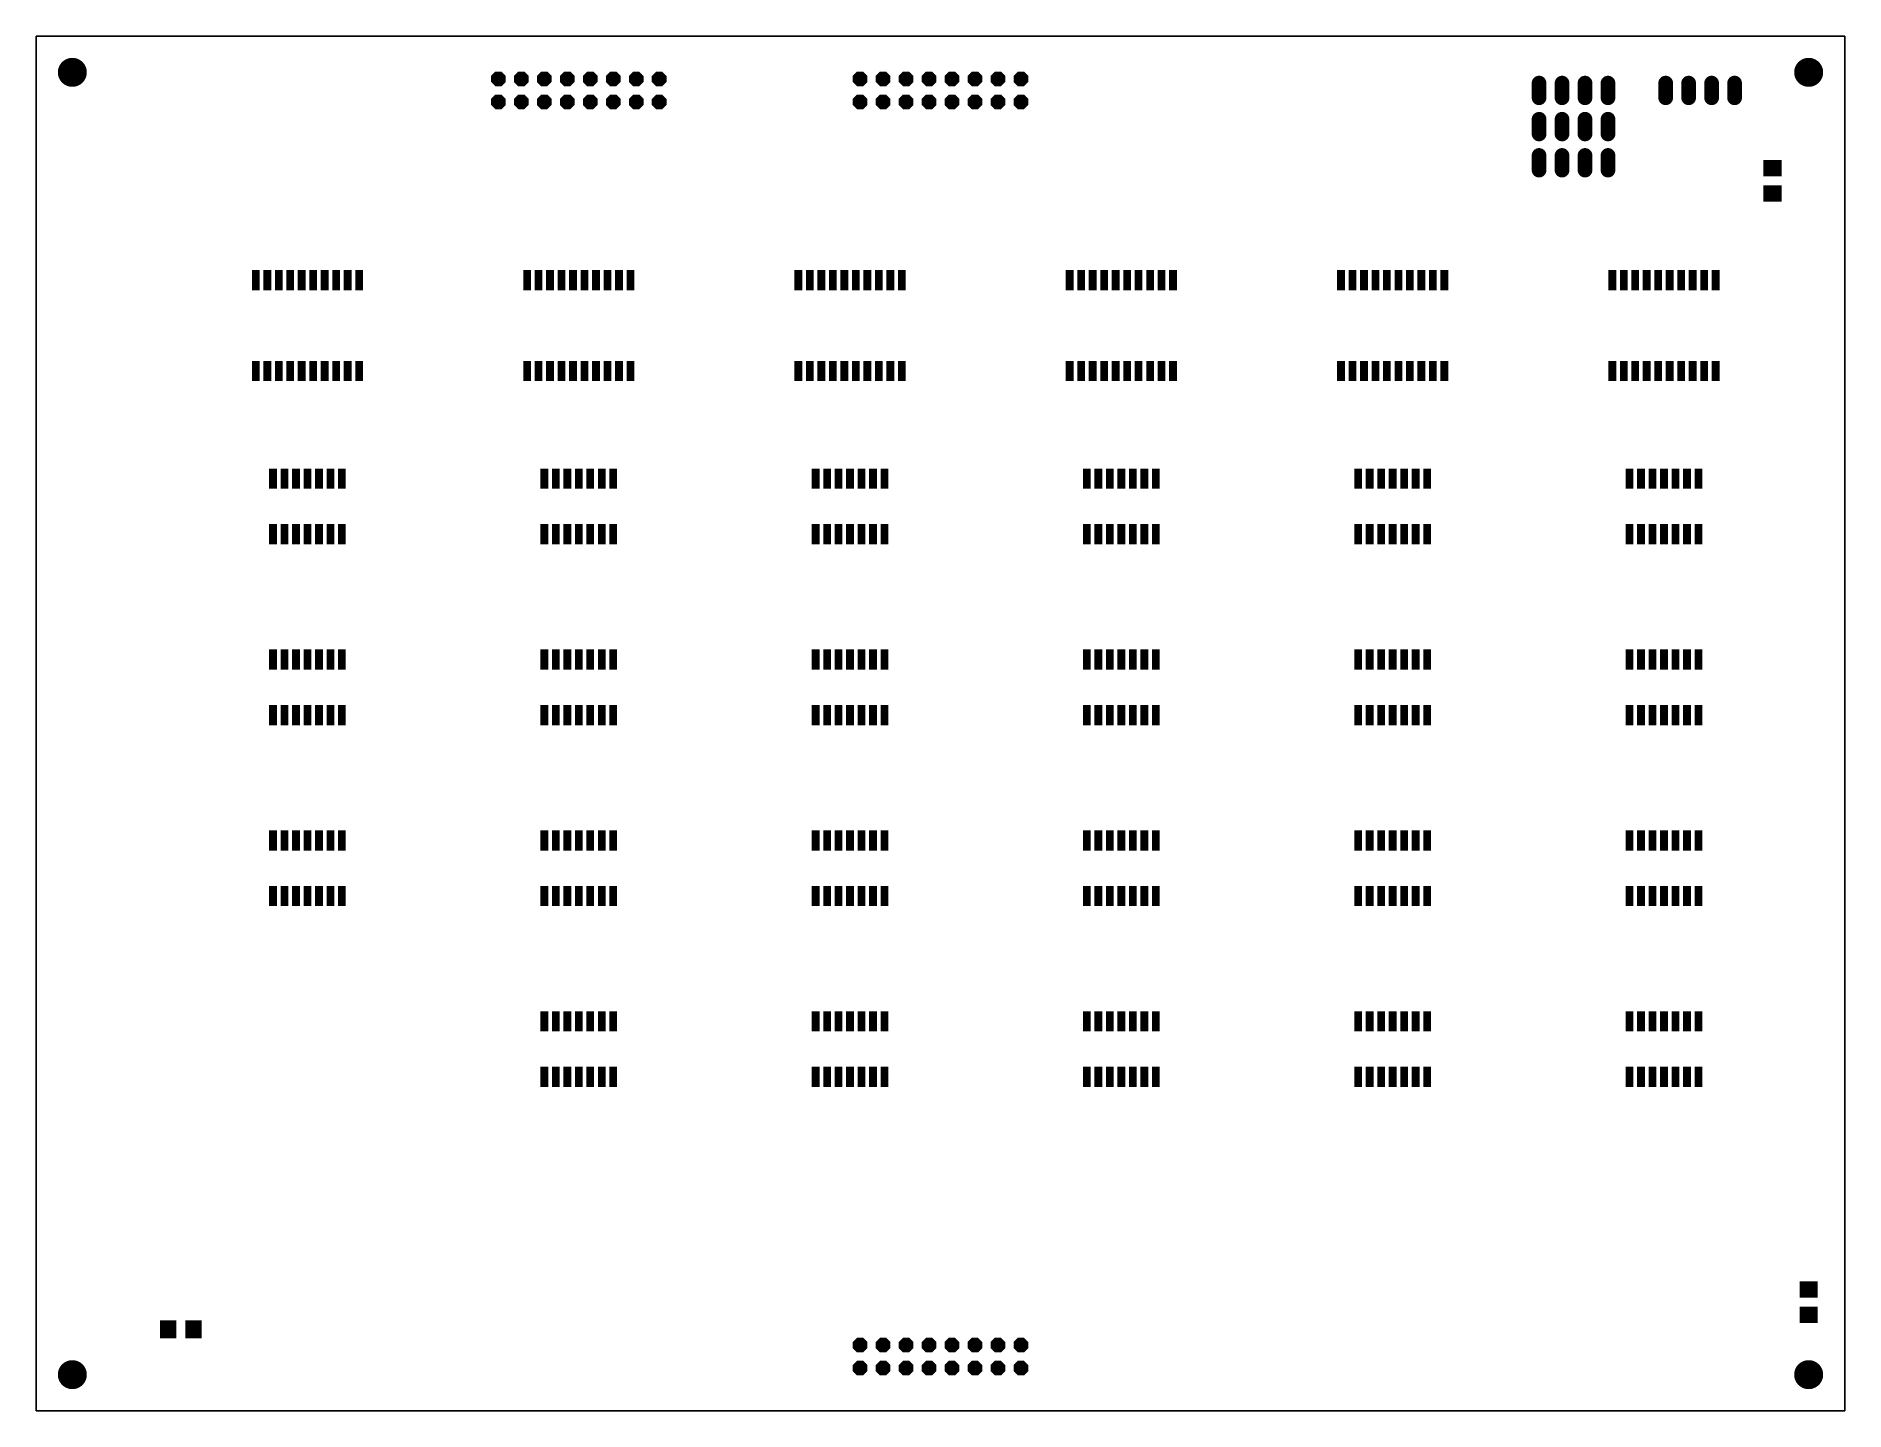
# Model space of a CAD drawing. Extents: x 0 to 200, y 0 to 152.
import ezdxf

# ---------------------------------------------------------------- set-up
doc = ezdxf.new("R2010")
doc.units = 0
doc.layers.add('20', color=31, linetype='CONTINUOUS')
doc.layers.add('29', color=253, linetype='CONTINUOUS')

# ---------------------------------------------------------------- blocks, each defined once
blk = doc.blocks.new('LONGP100')
at = {"const_width": 1}
blk.add_lwpolyline([(-0.5, 0), (0.5, 0)], dxfattribs=at)
at = {"const_width": 0.5}
for points in [[(-0.5, 0.25, 1), (-0.5, -0.25)], [(0.5, -0.25, 1), (0.5, 0.25)]]:
    blk.add_lwpolyline(points, format="xyb", dxfattribs=at)
blk = doc.blocks.new('RECT')
blk.add_solid([(-0.5, -0.5), (0.5, -0.5), (-0.5, 0.5), (0.5, 0.5)])
blk = doc.blocks.new('OCTAGONP')
at = {"const_width": 0.5}
blk.add_lwpolyline([(-0.25, -0.1036), (-0.25, 0.1036), (-0.1036, 0.25), (0.1036, 0.25), (0.25, 0.1036), (0.25, -0.1036), (0.1036, -0.25), (-0.1036, -0.25), (-0.25, -0.1036), (-0.25, 0.1036)], dxfattribs=at)

msp = doc.modelspace()

# ---------------------------------------------------------------- linework, layer by layer
at = {"layer": '20'}
for p, q in [((200, 152), (0, 152)), ((0, 152), (0, 0)), ((200, 0), (200, 152)), ((0, 0), (200, 0))]:
    msp.add_line(p, q, dxfattribs=at)
for centre, radius in [((4, 148), 1.5), ((4, 148), 0.06), ((196, 148), 1.5), ((196, 148), 0.06), ((4, 4), 1.5), ((4, 4), 0.06), ((196, 4), 1.5), ((196, 4), 0.06)]:
    msp.add_circle(centre, radius, dxfattribs=at)
at = {"layer": '29'}
for points, const_width in [([(4, 147.1992, 1), (4, 148.8008, 1), (4, 147.1992)], 1.6016), ([(4, 147.9192, 1), (4, 148.0808, 1), (4, 147.9192)], 0.1616), ([(196, 147.1992, 1), (196, 148.8008, 1), (196, 147.1992)], 1.6016), ([(196, 147.9192, 1), (196, 148.0808, 1), (196, 147.9192)], 0.1616), ([(4, 3.1992, 1), (4, 4.8008, 1), (4, 3.1992)], 1.6016), ([(4, 3.9192, 1), (4, 4.0808, 1), (4, 3.9192)], 0.1616), ([(196, 3.1992, 1), (196, 4.8008, 1), (196, 3.1992)], 1.6016), ([(196, 3.9192, 1), (196, 4.0808, 1), (196, 3.9192)], 0.1616)]:
    msp.add_lwpolyline(points, format="xyb", dxfattribs=dict(at, const_width=const_width))

# ---------------------------------------------------------------- block references
for name, p, xscale, yscale in [('OCTAGONP', (51.11, 147.27), 1.6256, 1.6256), ('OCTAGONP', (53.65, 147.27), 1.6256, 1.6256), ('OCTAGONP', (56.19, 147.27), 1.6256, 1.6256), ('OCTAGONP', (58.73, 147.27), 1.6256, 1.6256), ('OCTAGONP', (61.27, 147.27), 1.6256, 1.6256), ('OCTAGONP', (63.81, 147.27), 1.6256, 1.6256), ('OCTAGONP', (66.35, 147.27), 1.6256, 1.6256), ('OCTAGONP', (68.89, 147.27), 1.6256, 1.6256), ('OCTAGONP', (91.11, 147.27), 1.6256, 1.6256), ('OCTAGONP', (93.65, 147.27), 1.6256, 1.6256), ('OCTAGONP', (96.19, 147.27), 1.6256, 1.6256), ('OCTAGONP', (98.73, 147.27), 1.6256, 1.6256), ('OCTAGONP', (101.27, 147.27), 1.6256, 1.6256), ('OCTAGONP', (103.81, 147.27), 1.6256, 1.6256), ('OCTAGONP', (106.35, 147.27), 1.6256, 1.6256), ('OCTAGONP', (108.89, 147.27), 1.6256, 1.6256), ('OCTAGONP', (51.11, 144.73), 1.6256, 1.6256), ('OCTAGONP', (53.65, 144.73), 1.6256, 1.6256), ('OCTAGONP', (56.19, 144.73), 1.6256, 1.6256), ('OCTAGONP', (58.73, 144.73), 1.6256, 1.6256), ('OCTAGONP', (61.27, 144.73), 1.6256, 1.6256), ('OCTAGONP', (63.81, 144.73), 1.6256, 1.6256), ('OCTAGONP', (66.35, 144.73), 1.6256, 1.6256), ('OCTAGONP', (68.89, 144.73), 1.6256, 1.6256), ('OCTAGONP', (91.11, 144.73), 1.6256, 1.6256), ('OCTAGONP', (93.65, 144.73), 1.6256, 1.6256), ('OCTAGONP', (96.19, 144.73), 1.6256, 1.6256), ('OCTAGONP', (98.73, 144.73), 1.6256, 1.6256), ('OCTAGONP', (101.27, 144.73), 1.6256, 1.6256), ('OCTAGONP', (103.81, 144.73), 1.6256, 1.6256), ('OCTAGONP', (106.35, 144.73), 1.6256, 1.6256), ('OCTAGONP', (108.89, 144.73), 1.6256, 1.6256), ('RECT', (24.285, 125.0292), 0.8636, 2.2352), ('RECT', (25.555, 125.0292), 0.8636, 2.2352), ('RECT', (26.825, 125.0292), 0.8636, 2.2352), ('RECT', (28.095, 125.0292), 0.8636, 2.2352), ('RECT', (29.365, 125.0292), 0.8636, 2.2352), ('RECT', (30.635, 125.0292), 0.8636, 2.2352), ('RECT', (31.905, 125.0292), 0.8636, 2.2352), ('RECT', (33.175, 125.0292), 0.8636, 2.2352), ('RECT', (34.445, 125.0292), 0.8636, 2.2352), ('RECT', (35.715, 125.0292), 0.8636, 2.2352), ('RECT', (54.285, 125.0292), 0.8636, 2.2352), ('RECT', (55.555, 125.0292), 0.8636, 2.2352), ('RECT', (56.825, 125.0292), 0.8636, 2.2352), ('RECT', (58.095, 125.0292), 0.8636, 2.2352), ('RECT', (59.365, 125.0292), 0.8636, 2.2352), ('RECT', (60.635, 125.0292), 0.8636, 2.2352), ('RECT', (61.905, 125.0292), 0.8636, 2.2352), ('RECT', (63.175, 125.0292), 0.8636, 2.2352), ('RECT', (64.445, 125.0292), 0.8636, 2.2352), ('RECT', (65.715, 125.0292), 0.8636, 2.2352), ('RECT', (84.285, 125.0292), 0.8636, 2.2352), ('RECT', (85.555, 125.0292), 0.8636, 2.2352), ('RECT', (86.825, 125.0292), 0.8636, 2.2352), ('RECT', (88.095, 125.0292), 0.8636, 2.2352), ('RECT', (89.365, 125.0292), 0.8636, 2.2352), ('RECT', (90.635, 125.0292), 0.8636, 2.2352), ('RECT', (91.905, 125.0292), 0.8636, 2.2352), ('RECT', (93.175, 125.0292), 0.8636, 2.2352), ('RECT', (94.445, 125.0292), 0.8636, 2.2352), ('RECT', (95.715, 125.0292), 0.8636, 2.2352), ('RECT', (114.285, 125.0292), 0.8636, 2.2352), ('RECT', (115.555, 125.0292), 0.8636, 2.2352), ('RECT', (116.825, 125.0292), 0.8636, 2.2352), ('RECT', (118.095, 125.0292), 0.8636, 2.2352), ('RECT', (119.365, 125.0292), 0.8636, 2.2352), ('RECT', (120.635, 125.0292), 0.8636, 2.2352), ('RECT', (121.905, 125.0292), 0.8636, 2.2352), ('RECT', (123.175, 125.0292), 0.8636, 2.2352), ('RECT', (124.445, 125.0292), 0.8636, 2.2352), ('RECT', (125.715, 125.0292), 0.8636, 2.2352), ('RECT', (144.285, 125.0292), 0.8636, 2.2352), ('RECT', (145.555, 125.0292), 0.8636, 2.2352), ('RECT', (146.825, 125.0292), 0.8636, 2.2352), ('RECT', (148.095, 125.0292), 0.8636, 2.2352), ('RECT', (149.365, 125.0292), 0.8636, 2.2352), ('RECT', (150.635, 125.0292), 0.8636, 2.2352), ('RECT', (151.905, 125.0292), 0.8636, 2.2352), ('RECT', (153.175, 125.0292), 0.8636, 2.2352), ('RECT', (154.445, 125.0292), 0.8636, 2.2352), ('RECT', (155.715, 125.0292), 0.8636, 2.2352), ('RECT', (174.285, 125.0292), 0.8636, 2.2352), ('RECT', (175.555, 125.0292), 0.8636, 2.2352), ('RECT', (176.825, 125.0292), 0.8636, 2.2352), ('RECT', (178.095, 125.0292), 0.8636, 2.2352), ('RECT', (179.365, 125.0292), 0.8636, 2.2352), ('RECT', (180.635, 125.0292), 0.8636, 2.2352), ('RECT', (181.905, 125.0292), 0.8636, 2.2352), ('RECT', (183.175, 125.0292), 0.8636, 2.2352), ('RECT', (184.445, 125.0292), 0.8636, 2.2352), ('RECT', (185.715, 125.0292), 0.8636, 2.2352), ('RECT', (24.285, 114.9708), 0.8636, 2.2352), ('RECT', (25.555, 114.9708), 0.8636, 2.2352), ('RECT', (26.825, 114.9708), 0.8636, 2.2352), ('RECT', (28.095, 114.9708), 0.8636, 2.2352), ('RECT', (29.365, 114.9708), 0.8636, 2.2352), ('RECT', (30.635, 114.9708), 0.8636, 2.2352), ('RECT', (31.905, 114.9708), 0.8636, 2.2352), ('RECT', (33.175, 114.9708), 0.8636, 2.2352), ('RECT', (34.445, 114.9708), 0.8636, 2.2352), ('RECT', (35.715, 114.9708), 0.8636, 2.2352), ('RECT', (54.285, 114.9708), 0.8636, 2.2352), ('RECT', (55.555, 114.9708), 0.8636, 2.2352), ('RECT', (56.825, 114.9708), 0.8636, 2.2352), ('RECT', (58.095, 114.9708), 0.8636, 2.2352), ('RECT', (59.365, 114.9708), 0.8636, 2.2352), ('RECT', (60.635, 114.9708), 0.8636, 2.2352), ('RECT', (61.905, 114.9708), 0.8636, 2.2352), ('RECT', (63.175, 114.9708), 0.8636, 2.2352), ('RECT', (64.445, 114.9708), 0.8636, 2.2352), ('RECT', (65.715, 114.9708), 0.8636, 2.2352), ('RECT', (84.285, 114.9708), 0.8636, 2.2352), ('RECT', (85.555, 114.9708), 0.8636, 2.2352), ('RECT', (86.825, 114.9708), 0.8636, 2.2352), ('RECT', (88.095, 114.9708), 0.8636, 2.2352), ('RECT', (89.365, 114.9708), 0.8636, 2.2352), ('RECT', (90.635, 114.9708), 0.8636, 2.2352), ('RECT', (91.905, 114.9708), 0.8636, 2.2352), ('RECT', (93.175, 114.9708), 0.8636, 2.2352), ('RECT', (94.445, 114.9708), 0.8636, 2.2352), ('RECT', (95.715, 114.9708), 0.8636, 2.2352), ('RECT', (114.285, 114.9708), 0.8636, 2.2352), ('RECT', (115.555, 114.9708), 0.8636, 2.2352), ('RECT', (116.825, 114.9708), 0.8636, 2.2352), ('RECT', (118.095, 114.9708), 0.8636, 2.2352), ('RECT', (119.365, 114.9708), 0.8636, 2.2352), ('RECT', (120.635, 114.9708), 0.8636, 2.2352), ('RECT', (121.905, 114.9708), 0.8636, 2.2352), ('RECT', (123.175, 114.9708), 0.8636, 2.2352), ('RECT', (124.445, 114.9708), 0.8636, 2.2352), ('RECT', (125.715, 114.9708), 0.8636, 2.2352), ('RECT', (144.285, 114.9708), 0.8636, 2.2352), ('RECT', (145.555, 114.9708), 0.8636, 2.2352), ('RECT', (146.825, 114.9708), 0.8636, 2.2352), ('RECT', (148.095, 114.9708), 0.8636, 2.2352), ('RECT', (149.365, 114.9708), 0.8636, 2.2352), ('RECT', (150.635, 114.9708), 0.8636, 2.2352), ('RECT', (151.905, 114.9708), 0.8636, 2.2352), ('RECT', (153.175, 114.9708), 0.8636, 2.2352), ('RECT', (154.445, 114.9708), 0.8636, 2.2352), ('RECT', (155.715, 114.9708), 0.8636, 2.2352), ('RECT', (174.285, 114.9708), 0.8636, 2.2352), ('RECT', (175.555, 114.9708), 0.8636, 2.2352), ('RECT', (176.825, 114.9708), 0.8636, 2.2352), ('RECT', (178.095, 114.9708), 0.8636, 2.2352), ('RECT', (179.365, 114.9708), 0.8636, 2.2352), ('RECT', (180.635, 114.9708), 0.8636, 2.2352), ('RECT', (181.905, 114.9708), 0.8636, 2.2352), ('RECT', (183.175, 114.9708), 0.8636, 2.2352), ('RECT', (184.445, 114.9708), 0.8636, 2.2352), ('RECT', (185.715, 114.9708), 0.8636, 2.2352), ('RECT', (26.19, 103.0734), 0.8636, 2.2352), ('RECT', (27.46, 103.0734), 0.8636, 2.2352), ('RECT', (28.73, 103.0734), 0.8636, 2.2352), ('RECT', (30, 103.0734), 0.8636, 2.2352), ('RECT', (31.27, 103.0734), 0.8636, 2.2352), ('RECT', (32.54, 103.0734), 0.8636, 2.2352), ('RECT', (33.81, 103.0734), 0.8636, 2.2352), ('RECT', (56.19, 103.0734), 0.8636, 2.2352), ('RECT', (57.46, 103.0734), 0.8636, 2.2352), ('RECT', (58.73, 103.0734), 0.8636, 2.2352), ('RECT', (60, 103.0734), 0.8636, 2.2352), ('RECT', (61.27, 103.0734), 0.8636, 2.2352), ('RECT', (62.54, 103.0734), 0.8636, 2.2352), ('RECT', (63.81, 103.0734), 0.8636, 2.2352), ('RECT', (86.19, 103.0734), 0.8636, 2.2352), ('RECT', (87.46, 103.0734), 0.8636, 2.2352), ('RECT', (88.73, 103.0734), 0.8636, 2.2352), ('RECT', (90, 103.0734), 0.8636, 2.2352), ('RECT', (91.27, 103.0734), 0.8636, 2.2352), ('RECT', (92.54, 103.0734), 0.8636, 2.2352), ('RECT', (93.81, 103.0734), 0.8636, 2.2352), ('RECT', (116.19, 103.0734), 0.8636, 2.2352), ('RECT', (117.46, 103.0734), 0.8636, 2.2352), ('RECT', (118.73, 103.0734), 0.8636, 2.2352), ('RECT', (120, 103.0734), 0.8636, 2.2352), ('RECT', (121.27, 103.0734), 0.8636, 2.2352), ('RECT', (122.54, 103.0734), 0.8636, 2.2352), ('RECT', (123.81, 103.0734), 0.8636, 2.2352), ('RECT', (146.19, 103.0734), 0.8636, 2.2352), ('RECT', (147.46, 103.0734), 0.8636, 2.2352), ('RECT', (148.73, 103.0734), 0.8636, 2.2352), ('RECT', (150, 103.0734), 0.8636, 2.2352), ('RECT', (151.27, 103.0734), 0.8636, 2.2352), ('RECT', (152.54, 103.0734), 0.8636, 2.2352), ('RECT', (153.81, 103.0734), 0.8636, 2.2352), ('RECT', (176.19, 103.0734), 0.8636, 2.2352), ('RECT', (177.46, 103.0734), 0.8636, 2.2352), ('RECT', (178.73, 103.0734), 0.8636, 2.2352), ('RECT', (180, 103.0734), 0.8636, 2.2352), ('RECT', (181.27, 103.0734), 0.8636, 2.2352), ('RECT', (182.54, 103.0734), 0.8636, 2.2352), ('RECT', (183.81, 103.0734), 0.8636, 2.2352), ('RECT', (26.19, 96.9266), 0.8636, 2.2352), ('RECT', (27.46, 96.9266), 0.8636, 2.2352), ('RECT', (28.73, 96.9266), 0.8636, 2.2352), ('RECT', (30, 96.9266), 0.8636, 2.2352), ('RECT', (31.27, 96.9266), 0.8636, 2.2352), ('RECT', (32.54, 96.9266), 0.8636, 2.2352), ('RECT', (33.81, 96.9266), 0.8636, 2.2352), ('RECT', (56.19, 96.9266), 0.8636, 2.2352), ('RECT', (57.46, 96.9266), 0.8636, 2.2352), ('RECT', (58.73, 96.9266), 0.8636, 2.2352), ('RECT', (60, 96.9266), 0.8636, 2.2352), ('RECT', (61.27, 96.9266), 0.8636, 2.2352), ('RECT', (62.54, 96.9266), 0.8636, 2.2352), ('RECT', (63.81, 96.9266), 0.8636, 2.2352), ('RECT', (86.19, 96.9266), 0.8636, 2.2352), ('RECT', (87.46, 96.9266), 0.8636, 2.2352), ('RECT', (88.73, 96.9266), 0.8636, 2.2352), ('RECT', (90, 96.9266), 0.8636, 2.2352), ('RECT', (91.27, 96.9266), 0.8636, 2.2352), ('RECT', (92.54, 96.9266), 0.8636, 2.2352), ('RECT', (93.81, 96.9266), 0.8636, 2.2352), ('RECT', (116.19, 96.9266), 0.8636, 2.2352), ('RECT', (117.46, 96.9266), 0.8636, 2.2352), ('RECT', (118.73, 96.9266), 0.8636, 2.2352), ('RECT', (120, 96.9266), 0.8636, 2.2352), ('RECT', (121.27, 96.9266), 0.8636, 2.2352), ('RECT', (122.54, 96.9266), 0.8636, 2.2352), ('RECT', (123.81, 96.9266), 0.8636, 2.2352), ('RECT', (146.19, 96.9266), 0.8636, 2.2352), ('RECT', (147.46, 96.9266), 0.8636, 2.2352), ('RECT', (148.73, 96.9266), 0.8636, 2.2352), ('RECT', (150, 96.9266), 0.8636, 2.2352), ('RECT', (151.27, 96.9266), 0.8636, 2.2352), ('RECT', (152.54, 96.9266), 0.8636, 2.2352), ('RECT', (153.81, 96.9266), 0.8636, 2.2352), ('RECT', (176.19, 96.9266), 0.8636, 2.2352), ('RECT', (177.46, 96.9266), 0.8636, 2.2352), ('RECT', (178.73, 96.9266), 0.8636, 2.2352), ('RECT', (180, 96.9266), 0.8636, 2.2352), ('RECT', (181.27, 96.9266), 0.8636, 2.2352), ('RECT', (182.54, 96.9266), 0.8636, 2.2352), ('RECT', (183.81, 96.9266), 0.8636, 2.2352), ('RECT', (26.19, 83.0734), 0.8636, 2.2352), ('RECT', (27.46, 83.0734), 0.8636, 2.2352), ('RECT', (28.73, 83.0734), 0.8636, 2.2352), ('RECT', (30, 83.0734), 0.8636, 2.2352), ('RECT', (31.27, 83.0734), 0.8636, 2.2352), ('RECT', (32.54, 83.0734), 0.8636, 2.2352), ('RECT', (33.81, 83.0734), 0.8636, 2.2352), ('RECT', (56.19, 83.0734), 0.8636, 2.2352), ('RECT', (57.46, 83.0734), 0.8636, 2.2352), ('RECT', (58.73, 83.0734), 0.8636, 2.2352), ('RECT', (60, 83.0734), 0.8636, 2.2352), ('RECT', (61.27, 83.0734), 0.8636, 2.2352), ('RECT', (62.54, 83.0734), 0.8636, 2.2352), ('RECT', (63.81, 83.0734), 0.8636, 2.2352), ('RECT', (86.19, 83.0734), 0.8636, 2.2352), ('RECT', (87.46, 83.0734), 0.8636, 2.2352), ('RECT', (88.73, 83.0734), 0.8636, 2.2352), ('RECT', (90, 83.0734), 0.8636, 2.2352), ('RECT', (91.27, 83.0734), 0.8636, 2.2352), ('RECT', (92.54, 83.0734), 0.8636, 2.2352), ('RECT', (93.81, 83.0734), 0.8636, 2.2352), ('RECT', (116.19, 83.0734), 0.8636, 2.2352), ('RECT', (117.46, 83.0734), 0.8636, 2.2352), ('RECT', (118.73, 83.0734), 0.8636, 2.2352), ('RECT', (120, 83.0734), 0.8636, 2.2352), ('RECT', (121.27, 83.0734), 0.8636, 2.2352), ('RECT', (122.54, 83.0734), 0.8636, 2.2352), ('RECT', (123.81, 83.0734), 0.8636, 2.2352), ('RECT', (146.19, 83.0734), 0.8636, 2.2352), ('RECT', (147.46, 83.0734), 0.8636, 2.2352), ('RECT', (148.73, 83.0734), 0.8636, 2.2352), ('RECT', (150, 83.0734), 0.8636, 2.2352), ('RECT', (151.27, 83.0734), 0.8636, 2.2352), ('RECT', (152.54, 83.0734), 0.8636, 2.2352), ('RECT', (153.81, 83.0734), 0.8636, 2.2352), ('RECT', (176.19, 83.0734), 0.8636, 2.2352), ('RECT', (177.46, 83.0734), 0.8636, 2.2352), ('RECT', (178.73, 83.0734), 0.8636, 2.2352), ('RECT', (180, 83.0734), 0.8636, 2.2352), ('RECT', (181.27, 83.0734), 0.8636, 2.2352), ('RECT', (182.54, 83.0734), 0.8636, 2.2352), ('RECT', (183.81, 83.0734), 0.8636, 2.2352), ('RECT', (26.19, 76.9266), 0.8636, 2.2352), ('RECT', (27.46, 76.9266), 0.8636, 2.2352), ('RECT', (28.73, 76.9266), 0.8636, 2.2352), ('RECT', (30, 76.9266), 0.8636, 2.2352), ('RECT', (31.27, 76.9266), 0.8636, 2.2352), ('RECT', (32.54, 76.9266), 0.8636, 2.2352), ('RECT', (33.81, 76.9266), 0.8636, 2.2352), ('RECT', (56.19, 76.9266), 0.8636, 2.2352), ('RECT', (57.46, 76.9266), 0.8636, 2.2352), ('RECT', (58.73, 76.9266), 0.8636, 2.2352), ('RECT', (60, 76.9266), 0.8636, 2.2352), ('RECT', (61.27, 76.9266), 0.8636, 2.2352), ('RECT', (62.54, 76.9266), 0.8636, 2.2352), ('RECT', (63.81, 76.9266), 0.8636, 2.2352), ('RECT', (86.19, 76.9266), 0.8636, 2.2352), ('RECT', (87.46, 76.9266), 0.8636, 2.2352), ('RECT', (88.73, 76.9266), 0.8636, 2.2352), ('RECT', (90, 76.9266), 0.8636, 2.2352), ('RECT', (91.27, 76.9266), 0.8636, 2.2352), ('RECT', (92.54, 76.9266), 0.8636, 2.2352), ('RECT', (93.81, 76.9266), 0.8636, 2.2352), ('RECT', (116.19, 76.9266), 0.8636, 2.2352), ('RECT', (117.46, 76.9266), 0.8636, 2.2352), ('RECT', (118.73, 76.9266), 0.8636, 2.2352), ('RECT', (120, 76.9266), 0.8636, 2.2352), ('RECT', (121.27, 76.9266), 0.8636, 2.2352), ('RECT', (122.54, 76.9266), 0.8636, 2.2352), ('RECT', (123.81, 76.9266), 0.8636, 2.2352), ('RECT', (146.19, 76.9266), 0.8636, 2.2352), ('RECT', (147.46, 76.9266), 0.8636, 2.2352), ('RECT', (148.73, 76.9266), 0.8636, 2.2352), ('RECT', (150, 76.9266), 0.8636, 2.2352), ('RECT', (151.27, 76.9266), 0.8636, 2.2352), ('RECT', (152.54, 76.9266), 0.8636, 2.2352), ('RECT', (153.81, 76.9266), 0.8636, 2.2352), ('RECT', (176.19, 76.9266), 0.8636, 2.2352), ('RECT', (177.46, 76.9266), 0.8636, 2.2352), ('RECT', (178.73, 76.9266), 0.8636, 2.2352), ('RECT', (180, 76.9266), 0.8636, 2.2352), ('RECT', (181.27, 76.9266), 0.8636, 2.2352), ('RECT', (182.54, 76.9266), 0.8636, 2.2352), ('RECT', (183.81, 76.9266), 0.8636, 2.2352), ('RECT', (26.19, 63.0734), 0.8636, 2.2352), ('RECT', (27.46, 63.0734), 0.8636, 2.2352), ('RECT', (28.73, 63.0734), 0.8636, 2.2352), ('RECT', (30, 63.0734), 0.8636, 2.2352), ('RECT', (31.27, 63.0734), 0.8636, 2.2352), ('RECT', (32.54, 63.0734), 0.8636, 2.2352), ('RECT', (33.81, 63.0734), 0.8636, 2.2352), ('RECT', (56.19, 63.0734), 0.8636, 2.2352), ('RECT', (57.46, 63.0734), 0.8636, 2.2352), ('RECT', (58.73, 63.0734), 0.8636, 2.2352), ('RECT', (60, 63.0734), 0.8636, 2.2352), ('RECT', (61.27, 63.0734), 0.8636, 2.2352), ('RECT', (62.54, 63.0734), 0.8636, 2.2352), ('RECT', (63.81, 63.0734), 0.8636, 2.2352), ('RECT', (86.19, 63.0734), 0.8636, 2.2352), ('RECT', (87.46, 63.0734), 0.8636, 2.2352), ('RECT', (88.73, 63.0734), 0.8636, 2.2352), ('RECT', (90, 63.0734), 0.8636, 2.2352), ('RECT', (91.27, 63.0734), 0.8636, 2.2352), ('RECT', (92.54, 63.0734), 0.8636, 2.2352), ('RECT', (93.81, 63.0734), 0.8636, 2.2352), ('RECT', (116.19, 63.0734), 0.8636, 2.2352), ('RECT', (117.46, 63.0734), 0.8636, 2.2352), ('RECT', (118.73, 63.0734), 0.8636, 2.2352), ('RECT', (120, 63.0734), 0.8636, 2.2352), ('RECT', (121.27, 63.0734), 0.8636, 2.2352), ('RECT', (122.54, 63.0734), 0.8636, 2.2352), ('RECT', (123.81, 63.0734), 0.8636, 2.2352), ('RECT', (146.19, 63.0734), 0.8636, 2.2352), ('RECT', (147.46, 63.0734), 0.8636, 2.2352), ('RECT', (148.73, 63.0734), 0.8636, 2.2352), ('RECT', (150, 63.0734), 0.8636, 2.2352), ('RECT', (151.27, 63.0734), 0.8636, 2.2352), ('RECT', (152.54, 63.0734), 0.8636, 2.2352), ('RECT', (153.81, 63.0734), 0.8636, 2.2352), ('RECT', (176.19, 63.0734), 0.8636, 2.2352), ('RECT', (177.46, 63.0734), 0.8636, 2.2352), ('RECT', (178.73, 63.0734), 0.8636, 2.2352), ('RECT', (180, 63.0734), 0.8636, 2.2352), ('RECT', (181.27, 63.0734), 0.8636, 2.2352), ('RECT', (182.54, 63.0734), 0.8636, 2.2352), ('RECT', (183.81, 63.0734), 0.8636, 2.2352), ('RECT', (26.19, 56.9266), 0.8636, 2.2352), ('RECT', (27.46, 56.9266), 0.8636, 2.2352), ('RECT', (28.73, 56.9266), 0.8636, 2.2352), ('RECT', (30, 56.9266), 0.8636, 2.2352), ('RECT', (31.27, 56.9266), 0.8636, 2.2352), ('RECT', (32.54, 56.9266), 0.8636, 2.2352), ('RECT', (33.81, 56.9266), 0.8636, 2.2352), ('RECT', (56.19, 56.9266), 0.8636, 2.2352), ('RECT', (57.46, 56.9266), 0.8636, 2.2352), ('RECT', (58.73, 56.9266), 0.8636, 2.2352), ('RECT', (60, 56.9266), 0.8636, 2.2352), ('RECT', (61.27, 56.9266), 0.8636, 2.2352), ('RECT', (62.54, 56.9266), 0.8636, 2.2352), ('RECT', (63.81, 56.9266), 0.8636, 2.2352), ('RECT', (86.19, 56.9266), 0.8636, 2.2352), ('RECT', (87.46, 56.9266), 0.8636, 2.2352), ('RECT', (88.73, 56.9266), 0.8636, 2.2352), ('RECT', (90, 56.9266), 0.8636, 2.2352), ('RECT', (91.27, 56.9266), 0.8636, 2.2352), ('RECT', (92.54, 56.9266), 0.8636, 2.2352), ('RECT', (93.81, 56.9266), 0.8636, 2.2352), ('RECT', (116.19, 56.9266), 0.8636, 2.2352), ('RECT', (117.46, 56.9266), 0.8636, 2.2352), ('RECT', (118.73, 56.9266), 0.8636, 2.2352), ('RECT', (120, 56.9266), 0.8636, 2.2352), ('RECT', (121.27, 56.9266), 0.8636, 2.2352), ('RECT', (122.54, 56.9266), 0.8636, 2.2352), ('RECT', (123.81, 56.9266), 0.8636, 2.2352), ('RECT', (146.19, 56.9266), 0.8636, 2.2352), ('RECT', (147.46, 56.9266), 0.8636, 2.2352), ('RECT', (148.73, 56.9266), 0.8636, 2.2352), ('RECT', (150, 56.9266), 0.8636, 2.2352), ('RECT', (151.27, 56.9266), 0.8636, 2.2352), ('RECT', (152.54, 56.9266), 0.8636, 2.2352), ('RECT', (153.81, 56.9266), 0.8636, 2.2352), ('RECT', (176.19, 56.9266), 0.8636, 2.2352), ('RECT', (177.46, 56.9266), 0.8636, 2.2352), ('RECT', (178.73, 56.9266), 0.8636, 2.2352), ('RECT', (180, 56.9266), 0.8636, 2.2352), ('RECT', (181.27, 56.9266), 0.8636, 2.2352), ('RECT', (182.54, 56.9266), 0.8636, 2.2352), ('RECT', (183.81, 56.9266), 0.8636, 2.2352), ('RECT', (56.19, 43.0734), 0.8636, 2.2352), ('RECT', (57.46, 43.0734), 0.8636, 2.2352), ('RECT', (58.73, 43.0734), 0.8636, 2.2352), ('RECT', (60, 43.0734), 0.8636, 2.2352), ('RECT', (61.27, 43.0734), 0.8636, 2.2352), ('RECT', (62.54, 43.0734), 0.8636, 2.2352), ('RECT', (63.81, 43.0734), 0.8636, 2.2352), ('RECT', (86.19, 43.0734), 0.8636, 2.2352), ('RECT', (87.46, 43.0734), 0.8636, 2.2352), ('RECT', (88.73, 43.0734), 0.8636, 2.2352), ('RECT', (90, 43.0734), 0.8636, 2.2352), ('RECT', (91.27, 43.0734), 0.8636, 2.2352), ('RECT', (92.54, 43.0734), 0.8636, 2.2352), ('RECT', (93.81, 43.0734), 0.8636, 2.2352), ('RECT', (116.19, 43.0734), 0.8636, 2.2352), ('RECT', (117.46, 43.0734), 0.8636, 2.2352), ('RECT', (118.73, 43.0734), 0.8636, 2.2352), ('RECT', (120, 43.0734), 0.8636, 2.2352), ('RECT', (121.27, 43.0734), 0.8636, 2.2352), ('RECT', (122.54, 43.0734), 0.8636, 2.2352), ('RECT', (123.81, 43.0734), 0.8636, 2.2352), ('RECT', (146.19, 43.0734), 0.8636, 2.2352), ('RECT', (147.46, 43.0734), 0.8636, 2.2352), ('RECT', (148.73, 43.0734), 0.8636, 2.2352), ('RECT', (150, 43.0734), 0.8636, 2.2352), ('RECT', (151.27, 43.0734), 0.8636, 2.2352), ('RECT', (152.54, 43.0734), 0.8636, 2.2352), ('RECT', (153.81, 43.0734), 0.8636, 2.2352), ('RECT', (176.19, 43.0734), 0.8636, 2.2352), ('RECT', (177.46, 43.0734), 0.8636, 2.2352), ('RECT', (178.73, 43.0734), 0.8636, 2.2352), ('RECT', (180, 43.0734), 0.8636, 2.2352), ('RECT', (181.27, 43.0734), 0.8636, 2.2352), ('RECT', (182.54, 43.0734), 0.8636, 2.2352), ('RECT', (183.81, 43.0734), 0.8636, 2.2352), ('RECT', (56.19, 36.9266), 0.8636, 2.2352), ('RECT', (57.46, 36.9266), 0.8636, 2.2352), ('RECT', (58.73, 36.9266), 0.8636, 2.2352), ('RECT', (60, 36.9266), 0.8636, 2.2352), ('RECT', (61.27, 36.9266), 0.8636, 2.2352), ('RECT', (62.54, 36.9266), 0.8636, 2.2352), ('RECT', (63.81, 36.9266), 0.8636, 2.2352), ('RECT', (86.19, 36.9266), 0.8636, 2.2352), ('RECT', (87.46, 36.9266), 0.8636, 2.2352), ('RECT', (88.73, 36.9266), 0.8636, 2.2352), ('RECT', (90, 36.9266), 0.8636, 2.2352), ('RECT', (91.27, 36.9266), 0.8636, 2.2352), ('RECT', (92.54, 36.9266), 0.8636, 2.2352), ('RECT', (93.81, 36.9266), 0.8636, 2.2352), ('RECT', (116.19, 36.9266), 0.8636, 2.2352), ('RECT', (117.46, 36.9266), 0.8636, 2.2352), ('RECT', (118.73, 36.9266), 0.8636, 2.2352), ('RECT', (120, 36.9266), 0.8636, 2.2352), ('RECT', (121.27, 36.9266), 0.8636, 2.2352), ('RECT', (122.54, 36.9266), 0.8636, 2.2352), ('RECT', (123.81, 36.9266), 0.8636, 2.2352), ('RECT', (146.19, 36.9266), 0.8636, 2.2352), ('RECT', (147.46, 36.9266), 0.8636, 2.2352), ('RECT', (148.73, 36.9266), 0.8636, 2.2352), ('RECT', (150, 36.9266), 0.8636, 2.2352), ('RECT', (151.27, 36.9266), 0.8636, 2.2352), ('RECT', (152.54, 36.9266), 0.8636, 2.2352), ('RECT', (153.81, 36.9266), 0.8636, 2.2352), ('RECT', (176.19, 36.9266), 0.8636, 2.2352), ('RECT', (177.46, 36.9266), 0.8636, 2.2352), ('RECT', (178.73, 36.9266), 0.8636, 2.2352), ('RECT', (180, 36.9266), 0.8636, 2.2352), ('RECT', (181.27, 36.9266), 0.8636, 2.2352), ('RECT', (182.54, 36.9266), 0.8636, 2.2352), ('RECT', (183.81, 36.9266), 0.8636, 2.2352), ('RECT', (14.6, 9), 1.8032, 2.0032), ('RECT', (17.4, 9), 1.8032, 2.0032), ('OCTAGONP', (91.11, 7.27), 1.6256, 1.6256), ('OCTAGONP', (93.65, 7.27), 1.6256, 1.6256), ('OCTAGONP', (96.19, 7.27), 1.6256, 1.6256), ('OCTAGONP', (98.73, 7.27), 1.6256, 1.6256), ('OCTAGONP', (101.27, 7.27), 1.6256, 1.6256), ('OCTAGONP', (103.81, 7.27), 1.6256, 1.6256), ('OCTAGONP', (106.35, 7.27), 1.6256, 1.6256), ('OCTAGONP', (108.89, 7.27), 1.6256, 1.6256), ('OCTAGONP', (91.11, 4.73), 1.6256, 1.6256), ('OCTAGONP', (93.65, 4.73), 1.6256, 1.6256), ('OCTAGONP', (96.19, 4.73), 1.6256, 1.6256), ('OCTAGONP', (98.73, 4.73), 1.6256, 1.6256), ('OCTAGONP', (101.27, 4.73), 1.6256, 1.6256), ('OCTAGONP', (103.81, 4.73), 1.6256, 1.6256), ('OCTAGONP', (106.35, 4.73), 1.6256, 1.6256), ('OCTAGONP', (108.89, 4.73), 1.6256, 1.6256)]:
    msp.add_blockref(name, p, dxfattribs=dict(at, xscale=xscale, yscale=yscale))
at = {"layer": '29', "rotation": 90}
for name, p, xscale, yscale in [('LONGP100', (166.19, 146), 1.6256, 1.6256), ('LONGP100', (168.73, 146), 1.6256, 1.6256), ('LONGP100', (171.27, 146), 1.6256, 1.6256), ('LONGP100', (173.81, 146), 1.6256, 1.6256), ('LONGP100', (180.19, 146), 1.6256, 1.6256), ('LONGP100', (182.73, 146), 1.6256, 1.6256), ('LONGP100', (185.27, 146), 1.6256, 1.6256), ('LONGP100', (187.81, 146), 1.6256, 1.6256), ('LONGP100', (166.19, 142), 1.6256, 1.6256), ('LONGP100', (168.73, 142), 1.6256, 1.6256), ('LONGP100', (171.27, 142), 1.6256, 1.6256), ('LONGP100', (173.81, 142), 1.6256, 1.6256), ('LONGP100', (166.19, 138), 1.6256, 1.6256), ('LONGP100', (168.73, 138), 1.6256, 1.6256), ('LONGP100', (171.27, 138), 1.6256, 1.6256), ('LONGP100', (173.81, 138), 1.6256, 1.6256), ('RECT', (192, 137.4), 1.8032, 2.0032), ('RECT', (192, 134.6), 1.8032, 2.0032), ('RECT', (196, 13.4), 1.8032, 2.0032), ('RECT', (196, 10.6), 1.8032, 2.0032)]:
    msp.add_blockref(name, p, dxfattribs=dict(at, xscale=xscale, yscale=yscale))

doc.saveas('drawing.dxf')
